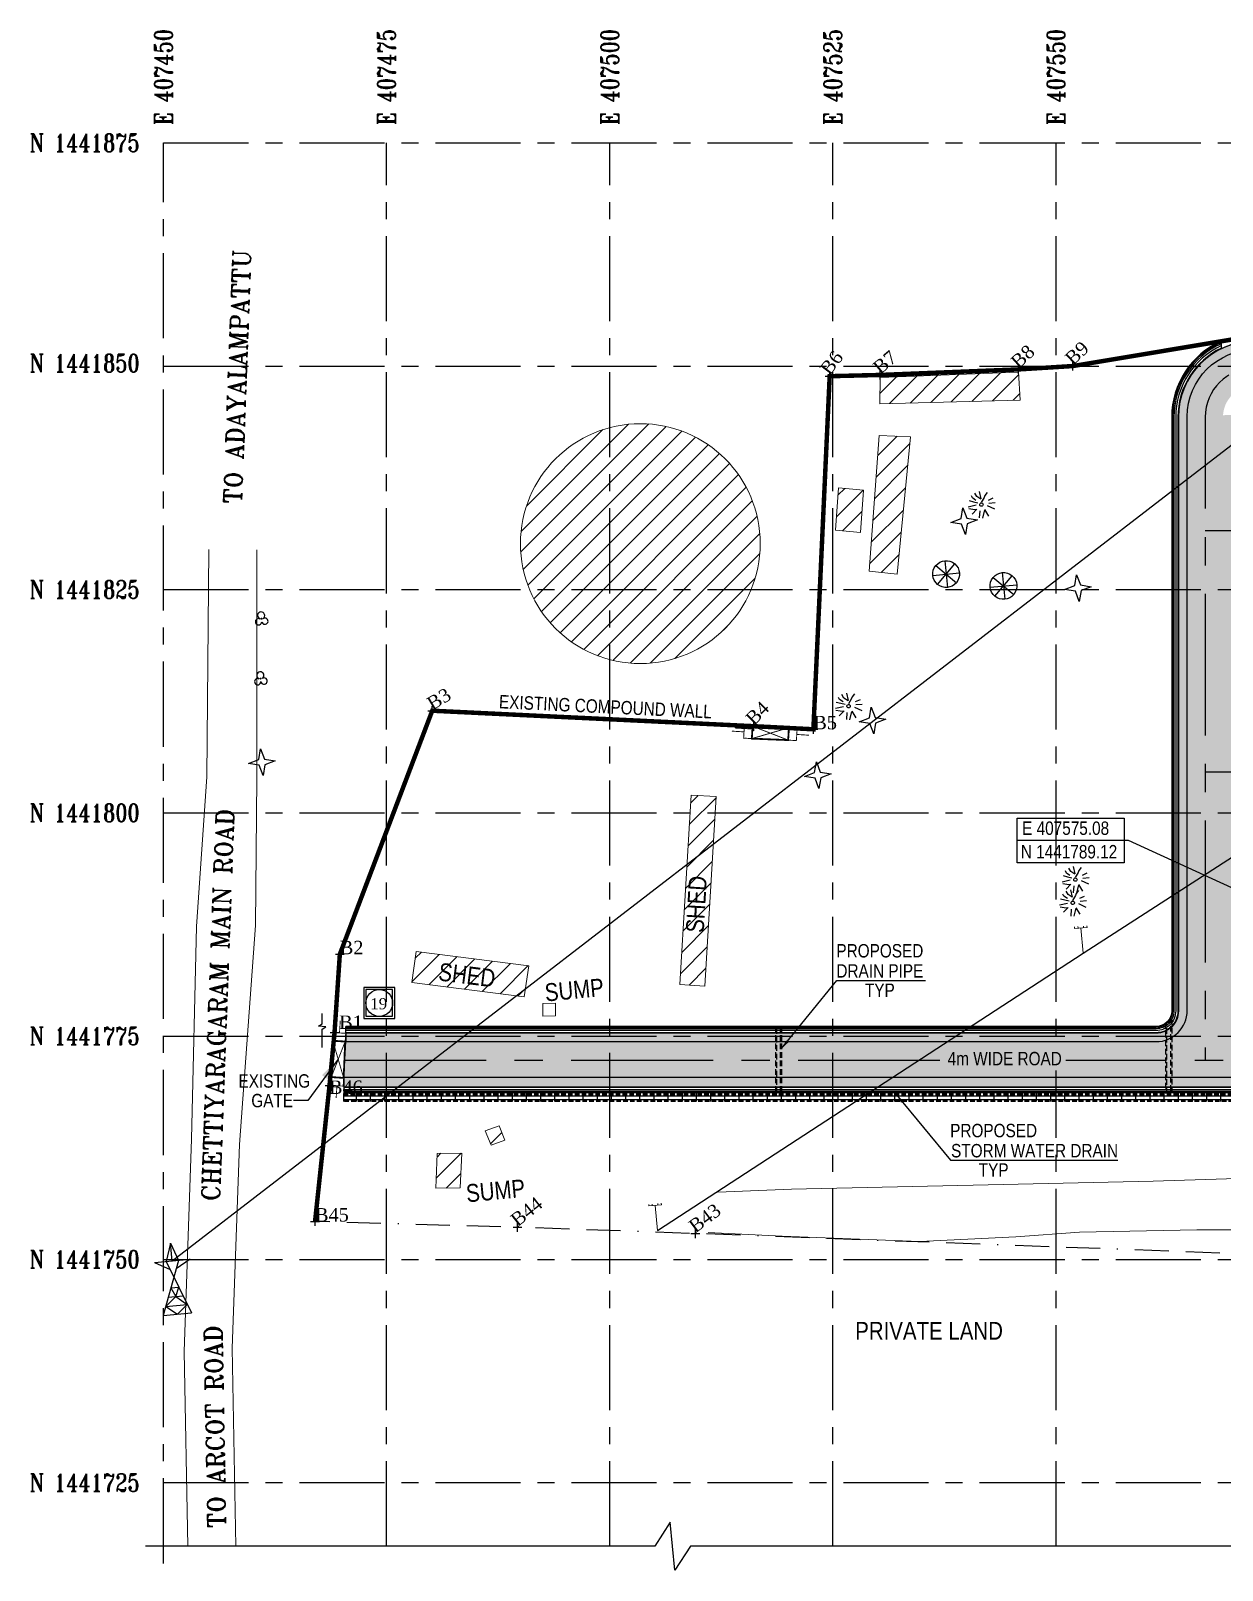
# Model space of a CAD drawing. Header units: metres. Extents: x 407434 to 407851, y 1441715 to 1442241.
# Drawn here: x 407490.6 to 407624.1, y 1441715.2 to 1441887.6 of the extents above; entities that cross this region are included whole.
import ezdxf
from ezdxf.enums import TextEntityAlignment as Align

# ---------------------------------------------------------------- set-up
doc = ezdxf.new("R2010")
doc.units = ezdxf.units.M
doc.header["$PDMODE"] = 2
doc.header["$PDSIZE"] = 0.5
for name, pattern in [('BORDER', [44.449999999999996, 12.7, -6.35, 12.7, -6.35, 0, -6.35]), ('CENTER', [50.800000000000004, 31.75, -6.35, 6.35, -6.35]), ('HIDDEN', [9.524999999999999, 6.35, -3.175])]:
    doc.linetypes.add(name, pattern=pattern)
for name, color, linetype in [('BOU', 6, 'Continuous'), ('Boundary_number', 6, 'Continuous'), ('BRICK WALL', 1, 'Continuous'), ('Cen-Line', 251, 'CENTER'), ('Compound', 5, 'Continuous'), ('DIM LAYER', 8, 'Continuous'), ('dimension', 253, 'Continuous'), ('Ele-Line', 8, 'ZIGZAG'), ('FENCE', 251, 'BORDER'), ('Gate', 31, 'Continuous'), ('grid', 8, 'CENTER'), ('HATCH', 253, 'Continuous'), ('PROPOSED_ROAD', 11, 'Continuous'), ('SUMP', 4, 'Continuous'), ('SWD', 252, 'Continuous'), ('Tree1', 104, 'Continuous'), ('Tree2', 104, 'Continuous'), ('Tree3', 104, 'Continuous'), ('TXT-2', 7, 'Continuous'), ('y_cor', 252, 'Continuous')]:
    doc.layers.add(name, color=color, linetype=linetype)
for name, color, linetype, lineweight in [('Drain_top', 5, 'Continuous', 18), ('Elec', 1, 'ELEC', 18), ('Electric-Pole', 1, 'ELEC', 18), ('ROAD', 1, 'Continuous', 13), ('Tree4', 104, 'Continuous', 25)]:
    doc.layers.add(name, color=color, linetype=linetype, lineweight=lineweight)
doc.styles.add('Bno', font='romantic.ttf', dxfattribs={"height": 2.5})
doc.styles.add('Gval', font='romant.shx', dxfattribs={"width": 0.8, "height": 2})
doc.styles.add('Notes', font='ARIALN.TTF', dxfattribs={"height": 2})
doc.styles.get("Standard").update_dxf_attribs({"font": 'simplex.shx'})
doc.styles.add('text-1', font='romant.shx', dxfattribs={"height": 2.25})
doc.linetypes.add('ELEC', pattern='A,6.349999999999998,-2.54,["E",Standard,S=3.799999999999998,R=0,X=0,Y=-1.9],-5.08,25.4', length=39.37)
doc.linetypes.add('ZIGZAG', pattern='A,0.00254,-5.08,[131,ltypeshp.shx,S=5.08,R=0,X=-5.08,Y=0],-10.16,[131,ltypeshp.shx,S=5.08,R=180,X=5.08,Y=0],-5.08', length=20.32254)
doc.dimstyles.new('DIM', dxfattribs={"dimtxt": 0.18, "dimasz": 1.3, "dimexe": 0.18, "dimexo": 0.0625, "dimgap": 0.09, "dimtad": 0, "dimzin": 0, "dimdsep": 46, "dimtxsty": 'Notes', "dimcen": 0.09, "dimse1": 1, "dimse2": 1, "dimclrt": 256, "dimaunit": 1, "dimadec": 5, "dimazin": 0, "dimtfac": 1, "dimtofl": 0, "dimtmove": 0, "dimatfit": 3, "dimfxl": 1, "dimtolj": 1, "dimtzin": 0, "dimarcsym": 0})
pattern_1 = [(45, (55.5, 0), (-1.122532015133644, 1.122532015133644), [])]
pattern_2 = [(0, (0, 0), (0.3175, 0.3175), [0.15875, -0.4762500000000001]), (90, (0.079375, -0.079375), (-0.3175, 0.3175), [0.15875, -0.4762500000000001])]

# ---------------------------------------------------------------- blocks, each defined once
blk = doc.blocks.new('PTR4')
at = {"linetype": 'Continuous'}
blk.add_lwpolyline([(-0.1857820017048652, 0, 3.392567280778558), (0, -0.3364145601162818, 3.392567280778616), (0.1857820017048652, 0, 4.093263123101047)], format="xyb", close=True, dxfattribs=at)
blk.add_circle((0, 0), 0.058958127989384, dxfattribs=at)
blk = doc.blocks.new('PTR3')
at = {"layer": 'Tree3'}
blk.add_lwpolyline([(1.499999993015079, 5.5879354e-09), (0.3181980508379638, -0.31819804944098), (-1.3969839e-09, -1.499999994412063), (-0.3181980508379638, -0.31819804944098), (-1.499999995809048, 5.5879354e-09), (-0.3181980508379638, 0.31819804944098), (-1.3969839e-09, 1.500000005587935), (0.3181980508379638, 0.31819804944098)], close=True, dxfattribs=at)
blk = doc.blocks.new('PTR2')
at = {"layer": 'Tree2', "linetype": 'Continuous'}
for p, q in [((-1.48422063142061, -0.0927637964487076), (-0.5875039994716647, 0.0309212431311607)), ((-1.329614315181969, 0.5875039771199227), (-0.8348741065710783, 0.4019764065742494)), ((-0.9276378974318504, 0.8348741009831429), (-1.020401682704686, 1.082244202494621)), ((-0.5565827339887619, 0.5256614685058594), (-0.9276378974318504, 0.8348741009831429)), ((-0.8348741065710783, 0.4019764065742494), (-0.3710551578551531, 0.2473700791597366)), ((-0.4328976832330227, 0.9585591405630112), (-0.6184252649545671, 1.360535569489002)), ((0, 0.6184252426028252), (-0.4328976832330227, 0.9585591405630112)), ((-0.0927637852728367, 1.48422060906887), (0, 0.6493465304374695)), ((0.3710551578551531, 0.7730315700173378), (0, 0.2473700791597366)), ((0.494740214198828, 0.9894804283976552), (0.3710551578551531, 0.7730315700173378)), ((0.7730315811932087, 1.298693038523196), (0.494740214198828, 0.9894804283976552)), ((0.8348741121590137, 0.4328976720571518), (1.391456846147774, 0.6184252426028252)), ((0.8348741121590137, 0.0927637740969658), (1.546063162386417, 0.0927637740969658)), ((-1.453299371525645, -0.3092126548290253), (-0.98948042280972, -0.4328976944088936)), ((-0.5565827339887619, -0.4638189598917962), (-1.14408673904836, -0.9585591629147528)), ((-0.98948042280972, -0.4328976944088936), (-0.6184252649545671, -0.4947402253746989)), ((-0.2473701070994139, -0.680267795920372), (-0.3710551578551531, -1.453299388289449)), ((0.2782913669943809, -0.6184252649545671), (-0.0309212654829025, -1.515141896903514)), ((0.3092126324772835, -0.5875039994716647), (0.6802677903324366, -1.360535591840744)), ((0.6493465304374695, -0.1546063274145126), (1.422378111630678, -0.6184252649545671))]:
    blk.add_line(p, q, dxfattribs=at)
at = {"layer": 'Tree2'}
blk.add_ellipse((0, 0), major_axis=(0.1325276335048291, 0.1325276335048291), ratio=0.999999999999934, start_param=5.497787143782105, end_param=11.78097245096169, dxfattribs=at)
blk = doc.blocks.new('PEP')
at = {"layer": 'Electric-Pole'}
for p, q in [((-0.7042795380693861, 2.817178851692004), (-0.7043480727006683, 2.998883813619613)), ((-0.3119818964623846, 2.817178850760683), (-0.3120504310936667, 2.998883812688291)), ((0.3119818971608765, 2.817178851226343), (0.3119133625295944, 2.998883814085273)), ((0.7042795385350475, 2.817178850295022), (0.7042110039037655, 2.998883812222629))]:
    blk.add_line(p, q, dxfattribs=at)
at = {"layer": 'Electric-Pole', "linetype": 'Continuous'}
for p, q in [((-0.7042795380693861, 2.817178851692004), (0.7042795385350475, 2.817178850295022)), ((0, 2.817178850993514), (0, 0))]:
    blk.add_line(p, q, dxfattribs=at)
blk = doc.blocks.new('PTR1')
at = {"layer": 'Tree1'}
for p, q in [((-1.499998664483428, 0.0020081475377083), (1.499998630955815, -0.0020081475377083)), ((-1.0620792042464, -1.059239253401756), (1.062079181894659, 1.059239231050014)), ((-1.059239247813819, 1.062079176306724), (1.059239225462079, -1.062079198658465)), ((0.0020081419497728, 1.49999865889549), (-0.0020081643015146, -1.49999865889549))]:
    blk.add_line(p, q, dxfattribs=at)
blk.add_ellipse((-1.67638063e-08, 0), major_axis=(1.061679602884857, 1.059639748851832), ratio=0.9999999998154013, start_param=5.497409968904001, end_param=11.78059527608357, dxfattribs=at)
blk = doc.blocks.new('A$C09743A0B')
at = {"layer": 'Gate', "color": 5}
for points, const_width in [([(-2.033498846343718, -0.01513725076802075), (-2.056306404818315, -1.405069006141275), (-2.979321735503618, -1.389923135749996), (-2.956514176970813, 8.619623258709908e-06)], 0.1), ([(-2.05862228263868, -1.405086245154962), (-2.035814724338707, -0.01515449001453817), (2.035814724338707, 0.01515449001453817), (2.013007165805902, -1.374777265358716)], 0.2), ([(2.035814725270029, 0.01515448978170753), (2.013007166795433, -1.374777265824378), (2.936022498121019, -1.389923135749996), (2.958830056129955, 8.619623258709908e-06)], 0.1)]:
    blk.add_lwpolyline(points, close=True, dxfattribs=dict(at, const_width=const_width))
at = {"layer": 'Gate', "color": 5, "const_width": 0.1}
for points in [[(2.035814724571537, 0.01515449001453817), (-2.05862228240585, -1.405086245154962)], [(-2.035814724338707, -0.01515449001453817), (2.015494755643886, -1.3748180847615)], [(-2.967917956237216, -0.6949572584126145), (-4.335664730460849, -0.6725137359462678)], [(2.947426277387422, -0.6949572581797838), (4.315173050912563, -0.7174007799476385)]]:
    blk.add_lwpolyline(points, dxfattribs=at)
blk = doc.blocks.new('TOWER')
at = {"layer": 'BOU'}
for p, q in [((407772.745355735, 1441739.358063301), (407772.4954251172, 1441738.329714818)), ((407772.7453557408, 1441739.358063301), (407773.1850227583, 1441738.3954321)), ((407772.8402239349, 1441738.362573459), (407772.7453557371, 1441739.358063309)), ((407771.8447340932, 1441738.267705259), (407773.8357137765, 1441738.457441659)), ((407771.8447340932, 1441738.267705259), (407772.7144345748, 1441737.886795942)), ((407773.1850227583, 1441738.3954321), (407772.3311632373, 1441735.300469212)), ((407772.4954251172, 1441738.329714818), (407773.9184938379, 1441735.451738658)), ((407773.8357137777, 1441738.457441647), (407773.0536142583, 1441737.919119089)), ((407772.7580929979, 1441736.847950656), (407773.2069594774, 1441736.890726738)), ((407772.7580929979, 1441736.847950656), (407773.0299603379, 1441736.371593777)), ((407773.0299603379, 1441736.371593777), (407773.2069594774, 1441736.890726738)), ((407772.4734731576, 1441735.81629636), (407773.0299603377, 1441736.371593777)), ((407772.6157830778, 1441736.332123508), (407773.4441375976, 1441736.411064045)), ((407773.0299603377, 1441736.371593777), (407773.6813157177, 1441735.931401351)), ((407772.3311632372, 1441735.300469212), (407773.918493838, 1441735.451738658)), ((407772.4734731576, 1441735.81629636), (407773.6813157177, 1441735.931401351)), ((407772.4734731576, 1441735.81629636), (407773.1248285376, 1441735.376103935)), ((407773.1248285376, 1441735.376103935), (407773.6813157176, 1441735.931401351))]:
    blk.add_line(p, q, dxfattribs=at)
blk = doc.blocks.new('A$C7A43648C')
at = {"color": 252}
blk.add_circle((-174.9609289055225, -39.51445181411691, 30.02983894102666), 1.50000000002164, dxfattribs=at)
at = {"layer": 'BRICK WALL', "elevation": 30.02983894102666}
for points in [[(-176.6909364691819, -41.24442731332965), (-173.2309364692192, -41.24442731332965), (-173.2309364692192, -37.7844273133669), (-176.6909364691819, -37.7844273133669)], [(-176.4609364692005, -41.01442731334828), (-173.4609364692005, -41.01442731334828), (-173.4609364692005, -38.01442731334828), (-176.4609364692005, -38.01442731334828)]]:
    blk.add_lwpolyline(points, close=True, dxfattribs=at)
at = {"layer": 'DIM LAYER', "linetype": 'HIDDEN', "ltscale": 0.1, "elevation": 30.02983894102666}
for points in [[(-86.33526700385846, -41.1132996561937), (-86.33526700385846, -49.65442731231451)], [(-86.18526700383518, -40.40442731231451), (-86.18526700383518, -49.65442731231451)], [(-130.0281579787261, -42.15442731278017), (-130.0281579787261, -49.65442731231451)], [(-129.8781579787028, -42.15442731278017), (-129.8781579787028, -49.65442731231451)]]:
    blk.add_lwpolyline(points, dxfattribs=at)
at = {"layer": 'DIM LAYER', "linetype": 'HIDDEN', "ltscale": 0.1}
for points in [[(-130.5781579787144, -42.15442731278017), (-130.5781579787144, -49.65442731231451)], [(-130.4281579786912, -49.65442731231451), (-130.4281579786912, -42.15442731278017)], [(-86.88526700384682, -41.80442731222138), (-86.88526700384682, -49.65442731231451)], [(-86.73526700382354, -49.65442731231451), (-86.73526700382354, -41.67820123257115)]]:
    blk.add_lwpolyline(points, dxfattribs=at)
at = {"layer": 'TXT-2', "style": 'Bno'}
blk.add_text('19', height=1.250000000018033, dxfattribs=at).set_placement((-175.9609289055225, -40.22377134067938, 30.02983894102666))

msp = doc.modelspace()

# ---------------------------------------------------------------- hatches: boundary and pattern name
h = msp.add_hatch()
h.set_pattern_fill('ANGLE', color=256)
h.set_pattern_definition([(0, (0, 0), (0, 6.985), [5.08, -1.905]), (90, (0, 0), (-6.985, 4.277078946022131e-16), [5.08, -1.905])])
edge = h.paths.add_edge_path()
edge.add_line((407619.0919873449, 1441774.31747117), (407525.9462647066, 1441774.317471169))
at = {"layer": 'HATCH'}
h = msp.add_hatch(color=256, dxfattribs=at)
h.dxf.hatch_style = 1
edge = h.paths.add_edge_path()
edge.add_line((407647.8744223415, 1441777.873254128), (407647.8744223415, 1441782.69970707))
edge.add_line((407647.8744223415, 1441782.69970707), (407643.8744223415, 1441782.69970707))
edge.add_line((407643.8744223415, 1441782.69970707), (407643.8744223415, 1441777.873254128))
edge.add_arc((407640.3744223415, 1441777.873254128), 3.5, -90, 0, ccw=False)
edge.add_line((407640.3744223415, 1441774.373254128), (407627.7019223421, 1441774.373254128))
edge.add_arc((407627.7019223421, 1441777.873254128), 3.5, 180, 270, ccw=False)
edge.add_line((407624.2019223421, 1441777.873254128), (407624.2019223421, 1441799.110228253))
edge.add_arc((407627.7019223421, 1441799.110228253), 3.5, 90, 180, ccw=False)
edge.add_line((407627.7019223421, 1441802.610228253), (407632.8386944356, 1441802.610228253))
edge.add_line((407632.8386944356, 1441802.610228253), (407632.8386944356, 1441806.610228253))
edge.add_line((407632.8386944356, 1441806.610228253), (407627.7019223421, 1441806.610228253))
edge.add_arc((407627.7019223421, 1441810.110228253), 3.5, 180, 270, ccw=False)
edge.add_line((407624.2019223421, 1441810.110228253), (407624.2019223421, 1441826.118380977))
edge.add_arc((407627.7019223421, 1441826.118380977), 3.5, 90, 180, ccw=False)
edge.add_line((407627.7019223421, 1441829.618380977), (407632.8386944356, 1441829.618380977))
edge.add_line((407632.8386944356, 1441829.618380977), (407632.8386944356, 1441833.618380977))
edge.add_line((407632.8386944356, 1441833.618380977), (407627.7019223421, 1441833.618380977))
edge.add_arc((407627.7019223421, 1441837.118380977), 3.5, 180, 270, ccw=False)
edge.add_line((407624.2019223421, 1441837.118380977), (407624.2019223421, 1441844.357172338))
edge.add_arc((407627.7019223421, 1441844.357172338), 3.5, 90, 180, ccw=False)
edge.add_line((407627.7019223421, 1441847.857172338), (407663.6119444354, 1441847.857172338))
edge.add_arc((407663.6119444354, 1441844.357172338), 3.5, 0, 90, ccw=False)
edge.add_line((407667.1119444354, 1441844.357172338), (407667.1119444354, 1441832.627172338))
edge.add_line((407667.1119444354, 1441832.627172338), (407671.1119444354, 1441832.627172338))
edge.add_line((407671.1119444354, 1441832.627172338), (407671.1119444354, 1441844.357172338))
edge.add_arc((407674.6119444355, 1441844.357172338), 3.500000000058208, 75.49289842886168, 180, ccw=False)
edge.add_line((407675.4886944353, 1441847.745580436), (407675.4886944353, 1441851.857172338))
edge.add_line((407675.4886944353, 1441851.857172338), (407627.7019223421, 1441851.857172338))
edge.add_arc((407627.7019223421, 1441844.357172338), 7.5, 90, 180)
edge.add_line((407620.2019223421, 1441844.357172338), (407620.2019223421, 1441777.873254129))
edge.add_arc((407616.7019223421, 1441777.873254129), 3.499999999941792, -90, 0, ccw=False)
edge.add_line((407616.7019223421, 1441774.373254129), (407525.946252877, 1441774.373254128))
edge.add_line((407525.946252877, 1441774.373254128), (407525.6918089061, 1441770.373254129))
edge.add_line((407525.6918089061, 1441770.373254129), (407720.5896168055, 1441770.373254129))
edge.add_line((407720.5896168055, 1441770.373254129), (407720.5896168055, 1441774.37361129))
edge.add_line((407720.5896168055, 1441774.37361129), (407713.4519444354, 1441774.37361129))
edge.add_arc((407713.4519444353, 1441777.873611289), 3.499999999534339, 180, 270.0000000009528, ccw=False)
edge.add_line((407709.9519444358, 1441777.873611289), (407709.9519444358, 1441778.135188756))
edge.add_line((407709.9519444358, 1441778.135188756), (407709.9519444357, 1441843.255530239))
edge.add_line((407709.9519444357, 1441843.255530239), (407705.9519444352, 1441843.255530239))
edge.add_line((407705.9519444352, 1441843.255530239), (407705.9519444353, 1441777.873254128))
edge.add_arc((407702.4519444353, 1441777.873254128), 3.5, -90, 0, ccw=False)
edge.add_line((407702.4519444353, 1441774.373254128), (407651.3744223415, 1441774.373254128))
edge.add_arc((407651.3744223415, 1441777.873254128), 3.5, 180, 270, ccw=False)
h = msp.add_hatch(color=253, dxfattribs=at)
h.dxf.hatch_style = 1
edge = h.paths.add_edge_path()
edge.add_line((407623.6619562649, 1441844.479747281), (407623.6619562649, 1441802.81747117))
edge.add_arc((407620.1619562648, 1441802.81747117), 3.500000000116415, -78.06784334806008, 0, ccw=False)
edge.add_line((407620.8855929224, 1441799.393095316), (407620.8855929224, 1441795.241847023))
edge.add_arc((407620.1619562648, 1441791.81747117), 3.49999999997615, 0, 78.06784334806008, ccw=False)
edge.add_line((407623.6619562649, 1441791.81747117), (407623.661956265, 1441777.81747117))
edge.add_arc((407620.161956265, 1441777.81747117), 3.5, 269.99999999809427, 359.99999999618854, ccw=False)
edge.add_line((407620.1619562649, 1441774.31747117), (407525.9462647066, 1441774.317471169))
edge.add_line((407525.9462647066, 1441774.317471169), (407525.6918207356, 1441770.31747117))
edge.add_line((407525.6918207356, 1441770.31747117), (407702.4519562653, 1441770.31747117))
edge.add_arc((407702.4519562653, 1441777.81747117), 7.5, 270, 360)
edge.add_line((407709.9519562653, 1441777.81747117), (407709.9519562653, 1441843.19974728))
edge.add_line((407709.9519562653, 1441843.19974728), (407705.9519562648, 1441843.19974728))
edge.add_line((407705.9519562648, 1441843.19974728), (407705.9519562648, 1441777.81747117))
edge.add_arc((407702.4519562648, 1441777.81747117), 3.5, -90, 0, ccw=False)
edge.add_line((407702.4519562648, 1441774.31747117), (407631.1619562649, 1441774.31747117))
edge.add_arc((407631.1619562649, 1441777.81747117), 3.5, 180, 270, ccw=False)
edge.add_line((407627.6619562649, 1441777.81747117), (407627.661956265, 1441844.67974728))
h = msp.add_hatch(color=256, dxfattribs=at)
h.dxf.hatch_style = 1
edge = h.paths.add_edge_path()
edge.add_line((407623.6619562649, 1441844.479747281), (407623.6619562649, 1441802.81747117))
edge.add_arc((407620.1619562648, 1441802.81747117), 3.500000000116415, -78.06784334806008, 0, ccw=False)
edge.add_line((407620.8855929224, 1441799.393095316), (407620.8855929224, 1441795.241847023))
edge.add_arc((407620.1619562648, 1441791.81747117), 3.49999999997615, 0, 78.06784334806008, ccw=False)
edge.add_line((407623.6619562649, 1441791.81747117), (407623.661956265, 1441777.81747117))
edge.add_arc((407620.161956265, 1441777.81747117), 3.5, 269.99999999809427, 359.99999999618854, ccw=False)
edge.add_line((407620.1619562649, 1441774.31747117), (407525.9462647066, 1441774.317471169))
edge.add_line((407525.9462647066, 1441774.317471169), (407525.6918207356, 1441770.31747117))
edge.add_line((407525.6918207356, 1441770.31747117), (407702.4519562653, 1441770.31747117))
edge.add_arc((407702.4519562653, 1441777.81747117), 7.5, 270, 360)
edge.add_line((407709.9519562653, 1441777.81747117), (407709.9519562653, 1441843.19974728))
edge.add_line((407709.9519562653, 1441843.19974728), (407705.9519562648, 1441843.19974728))
edge.add_line((407705.9519562648, 1441843.19974728), (407705.9519562648, 1441777.81747117))
edge.add_arc((407702.4519562648, 1441777.81747117), 3.5, -90, 0, ccw=False)
edge.add_line((407702.4519562648, 1441774.31747117), (407631.1619562649, 1441774.31747117))
edge.add_arc((407631.1619562649, 1441777.81747117), 3.5, 180, 270, ccw=False)
edge.add_line((407627.6619562649, 1441777.81747117), (407627.661956265, 1441844.67974728))
h = msp.add_hatch(color=253, dxfattribs=at)
h.dxf.hatch_style = 1
edge = h.paths.add_edge_path()
edge.add_line((407619.0919873449, 1441774.31747117), (407525.9462647066, 1441774.317471169))
edge.add_line((407525.9462647066, 1441774.317471169), (407525.6918207356, 1441770.31747117))
edge.add_line((407525.6918207356, 1441770.31747117), (407702.4519562653, 1441770.31747117))
edge.add_arc((407702.4519562653, 1441777.81747117), 7.5, 270, 360)
edge.add_line((407709.9519562653, 1441777.81747117), (407709.9519562653, 1441843.19974728))
edge.add_line((407709.9519562653, 1441843.19974728), (407705.9519562648, 1441843.19974728))
edge.add_line((407705.9519562648, 1441843.19974728), (407705.9519562648, 1441777.81747117))
edge.add_arc((407702.4519562648, 1441777.81747117), 3.5, -90, 0, ccw=False)
edge.add_line((407702.4519562648, 1441774.31747117), (407653.2644562648, 1441774.31747117))
edge.add_arc((407653.2644562648, 1441777.31747117), 3, 180, 270, ccw=False)
edge.add_line((407650.2644562648, 1441777.31747117), (407650.2644562648, 1441777.815005901))
edge.add_line((407650.2644562648, 1441777.815005901), (407646.2644562648, 1441777.815005901))
edge.add_line((407646.2644562648, 1441777.815005901), (407646.2644562648, 1441777.31747117))
edge.add_arc((407643.2644562648, 1441777.31747117), 3, -90, 0, ccw=False)
edge.add_line((407643.2644562648, 1441774.31747117), (407630.0919562651, 1441774.31747117))
edge.add_arc((407630.0919562651, 1441777.81747117), 3.5, 180, 270, ccw=False)
h = msp.add_hatch(dxfattribs=at)
h.set_pattern_fill('GRATE', color=256, scale=0.5)
h.set_pattern_definition([(0, (0, 0), (0, 0.396875), []), (90, (0, 0), (-1.5875, 9.720633968232115e-17), [])])
h.paths.add_polyline_path([(407720.5896286353, 1441767.65747117), (407720.5896286354, 1441768.56747117), (407525.6918207359, 1441768.56747117), (407525.6918207359, 1441767.65747117)])
at = {"layer": 'y_cor'}
h = msp.add_hatch(dxfattribs=at)
h.set_pattern_fill('ANSI31', color=256, scale=0.5)
h.set_pattern_definition(pattern_1)
h.paths.add_polyline_path([(407585.6946680826, 1441842.256002249), (407589.1889611027, 1441842.102808614), (407587.6997120099, 1441826.729188769), (407584.5454427197, 1441827.03532966)])
h.paths.add_polyline_path([(407583.9183097279, 1441836.124829768), (407581.1234640883, 1441836.390887754), (407580.7823865093, 1441831.632067303), (407583.577918162, 1441831.365944159)])
h.paths.add_polyline_path([(407601.3051335131, 1441849.338883939), (407601.4685804753, 1441846.211283886), (407585.7565587519, 1441845.780770971), (407585.8131275703, 1441848.718386666)])
h = msp.add_hatch(dxfattribs=at)
h.set_pattern_fill('ANSI31', color=256, scale=0.5)
h.set_pattern_definition(pattern_1)
edge = h.paths.add_edge_path()
edge.add_arc((407558.9282921439, 1441830.132117293), 13.42830313426749, 0, 360)
h = msp.add_hatch(dxfattribs=at)
h.set_pattern_fill('ANSI31', color=256, scale=0.5)
h.set_pattern_definition(pattern_1)
h.paths.add_polyline_path([(407564.6029367248, 1441801.985441025), (407567.4220953908, 1441801.812107775), (407566.1601193793, 1441780.585651699), (407563.3536174766, 1441780.763204705)])
h = msp.add_hatch(dxfattribs=at)
h.set_pattern_fill('ANSI31', color=256, scale=0.5)
h.set_pattern_definition(pattern_1)
h.paths.add_polyline_path([(407546.4402611679, 1441782.872176818), (407545.9272188539, 1441779.390803873), (407533.3147651843, 1441780.988488897), (407533.8278975731, 1441784.470472372)])
h = msp.add_hatch(dxfattribs=at)
h.set_pattern_fill('ANSI31', color=256, scale=0.5)
h.set_pattern_definition(pattern_1)
h.paths.add_polyline_path([(407543.7539628876, 1441763.331199628), (407543.1148543271, 1441764.935805576), (407541.5601607897, 1441764.373779772), (407542.2006605244, 1441762.765680704)])
h = msp.add_hatch(dxfattribs=at)
h.set_pattern_fill('ANSI31', color=256, scale=0.5)
h.set_pattern_definition(pattern_1)
h.paths.add_polyline_path([(407538.9127636687, 1441761.901475485), (407538.733236755, 1441758.008887902), (407536.0000354056, 1441757.965397861), (407536.1799866932, 1441761.867180364)])

# ---------------------------------------------------------------- linework, layer by layer
msp.add_lwpolyline([(407601.1313890244, 1441799.399168507), (407613.1313890244, 1441799.399168507), (407613.1313890244, 1441794.399168507), (407601.1313890244, 1441794.399168507)], close=True)
at = {"layer": 'Boundary_number'}
for p in [(407580.1375399758, 1441848.879640838), (407585.8034557006, 1441849.018239818), (407601.2898581396, 1441849.638512656), (407607.3807742583, 1441850.015670908), (407535.6158374036, 1441811.424930854), (407571.6379693525, 1441809.691447426), (407578.3124009906, 1441809.347378102), (407525.2625179029, 1441784.162509895), (407524.669880818, 1441775.410780489), (407524.1061303277, 1441769.466994218, 16.07199999999999), (407522.4850833241, 1441754.233970338), (407545.166628011, 1441753.58827449), (407565.0889042532, 1441752.88810713)]:
    msp.add_point(p, dxfattribs=at)
at = {"layer": 'Cen-Line', "color": 252, "ltscale": 0.5}
msp.add_line((407525.796293762, 1441772.317471169), (407720.5924435675, 1441772.317471169), dxfattribs=at)
at = {"layer": 'Cen-Line', "color": 252, "ltscale": 0.5, "flags": 128}
msp.add_lwpolyline([(407675.4887062652, 1441849.801389379), (407627.7019341715, 1441849.801389379, 0.4142135623730951), (407622.2019341715, 1441844.301389379), (407622.2019341715, 1441772.317471169)], format="xyb", dxfattribs=at)
at = {"layer": 'Cen-Line', "color": 252, "ltscale": 0.5, "elevation": 1.477680200423492e-10, "flags": 128}
msp.add_lwpolyline([(407632.8387062651, 1441831.562598018), (407622.2019341715, 1441831.562598018)], dxfattribs=at)
at = {"layer": 'Cen-Line', "color": 252, "ltscale": 0.5, "flags": 128}
msp.add_lwpolyline([(407632.8387062651, 1441804.554445294), (407622.2019341715, 1441804.554445294)], dxfattribs=at)
at = {"layer": 'Compound', "ltscale": 5, "const_width": 0.5, "elevation": 16.214, "flags": 128}
msp.add_lwpolyline([(407522.4850833241, 1441754.233970338), (407524.1061303277, 1441769.466994218), (407524.669880818, 1441775.410780489), (407525.2625179029, 1441784.162509895), (407535.6158374036, 1441811.424930854), (407571.6379693525, 1441809.691447426), (407578.3124009906, 1441809.347378102), (407580.1375399758, 1441848.879640838), (407585.8034557006, 1441849.018239818), (407601.2898581396, 1441849.638512656), (407607.3807742583, 1441850.015670908), (407684.1501133306, 1441862.812323449), (407685.6007426893, 1441863.190282511), (407710.0604349882, 1441866.602650051), (407713.1130055458, 1441847.976473665), (407715.9519562653, 1441830.290237636)], dxfattribs=at)
at = {"layer": 'Compound'}
msp.add_polyline3d([(407569.6132203477, 1441809.792820338, 15.68799999999999), (407569.5982190668, 1441809.493195637, 15.68799999999999), (407571.6229680715, 1441809.391822724, 14.84500000000001), (407571.6379693525, 1441809.691447426, 14.84500000000001), (407569.6132203477, 1441809.792820338, 15.68799999999999)], dxfattribs=at)
at = {"layer": 'Drain_top', "color": 217, "lineweight": 0, "true_color": 0x93278f}
for points in [[(407737.3551020905, 1441764.949984166, 15.47175036761141), (407732.7168030368, 1441765.348864306, 15.42099999999998), (407724.9529419037, 1441766.011308496, 15.13), (407667.9196367532, 1441761.131653425, 14.978), (407650.804430695, 1441760.067163599, 15.02099999999999), (407638.6934116465, 1441759.44942692, 14.94900000000001), (407616.3954456359, 1441758.736845143, 15.236), (407597.8957982767, 1441758.327972801, 15.19299999999999), (407575.848919725, 1441757.858306829, 15.139), (407567.5902148289, 1441757.515271208, 15.12699999999999)], [(407566.5168174112, 1441752.999071147, 15.004), (407574.8266334975, 1441752.612489931, 15.07500000000001), (407590.2392979321, 1441751.981993013, 15.12500000000001), (407600.9794288432, 1441752.533376738, 15.16699999999999), (407608.1405665023, 1441753.041030584, 15.486), (407621.2724164749, 1441753.297984469, 15.48199999999999), (407630.6725001814, 1441753.311815881, 15.32599999999999), (407640.2897828948, 1441753.47090772, 15.394), (407734.313174285, 1441759.370345106, 15.86599999999998), (407737.3551020905, 1441759.307097154, 15.84479134428479)]]:
    msp.add_polyline3d(points, dxfattribs=at)
at = {"layer": 'Ele-Line', "color": 251, "linetype": 'ZIGZAG', "ltscale": 0.2, "elevation": -0.349000000000002, "flags": 128}
msp.add_lwpolyline([(407506.495497663, 1441749.820679702), (407669.1141192694, 1441875)], dxfattribs=at)
at = {"layer": 'Ele-Line', "color": 34, "linetype": 'ZIGZAG', "ltscale": 0.2, "flags": 128}
msp.add_lwpolyline([(407560.8456506667, 1441753.237226749), (407608.5472385454, 1441784.296673603), (407649.1551214528, 1441810.462080532), (407693.712011383, 1441821.941888272), (407731.0799290918, 1441830.655213879), (407769.6233894817, 1441832.103293693)], dxfattribs=at)
at = {"layer": 'FENCE', "ltscale": 0.3, "elevation": 16.214, "flags": 128}
msp.add_lwpolyline([(407650.3462928968, 1441749.330826539), (407650.3242215923, 1441749.705875976), (407565.0889042532, 1441752.88810713), (407545.166628011, 1441753.58827449), (407522.4850833241, 1441754.233970338)], dxfattribs=at)
at = {"layer": 'grid', "ltscale": 0.3, "flags": 128}
for points, elevation in [([(407505.5, 1441875), (407805.5, 1441875)], 14.765), ([(407505.5, 1441715.95977852), (407505.5, 1441875)], 14.86), ([(407530.5, 1441717.880084469), (407530.5, 1441875)], 14.86), ([(407555.5, 1441717.880084469), (407555.5, 1441875)], 14.86), ([(407580.5, 1441717.880084469), (407580.5, 1441875)], 14.86), ([(407605.5, 1441717.880084469), (407605.5, 1441875)], 14.86), ([(407505.5, 1441850), (407805.5, 1441850)], 14.765), ([(407505.5, 1441825), (407805.5, 1441825)], 14.765), ([(407505.5, 1441800), (407805.5, 1441800)], 14.765), ([(407505.5, 1441775), (407805.5, 1441775)], 14.765), ([(407505.5, 1441750), (407805.5, 1441750)], 14.765), ([(407505.5, 1441725), (407808, 1441725)], 14.765)]:
    msp.add_lwpolyline(points, dxfattribs=dict(at, elevation=elevation))
at = {"layer": 'PROPOSED_ROAD', "color": 252}
for points in [[(407675.4887062651, 1441852.801040805), (407627.624955989, 1441852.801040805, 0.4115634906653768), (407619.2019341719, 1441844.301389379), (407619.2019341718, 1441777.81747117, -0.4142135623867333), (407616.701934172, 1441775.31747117), (407525.9462647068, 1441775.317471169)], [(407624.0284056627, 1441852.790658387, 0.2990662853258866), (407618.4519341719, 1441844.301389379), (407618.4519341719, 1441777.81747117, -0.4142135623828371), (407616.701934172, 1441776.06747117), (407525.9462647068, 1441776.067471169)], [(407624.0284056627, 1441852.681585576, 0.2977773568773618), (407618.5519341719, 1441844.301389379), (407618.5519341719, 1441777.81747117, -0.414213562356507), (407616.701934172, 1441775.96747117), (407525.9462647068, 1441775.967471169)], [(407624.0284056627, 1441852.517543485, 0.2957867763726195), (407618.7019341719, 1441844.301389379), (407618.7019341718, 1441777.81747117, -0.4142135623901428), (407616.701934172, 1441775.81747117), (407525.9462647068, 1441775.817471169)], [(407624.0284056627, 1441852.297962914, 0.293019842151085), (407618.9019341719, 1441844.301389379), (407618.9019341719, 1441777.81747117, -0.414213562376194), (407616.701934172, 1441775.61747117), (407525.9462647068, 1441775.617471169)], [(407624.0284056626, 1441852.021990929, 0.289365577188561), (407619.1519341719, 1441844.301389379), (407619.1519341719, 1441777.81747117, -0.4142135623758778), (407616.701934172, 1441775.36747117), (407525.9462647068, 1441775.367471169)]]:
    msp.add_lwpolyline(points, format="xyb", dxfattribs=at)
for points in [[(407624.0284056626, 1441851.966582677), (407624.0284056627, 1441852.790658387)], [(407525.9462647068, 1441775.317471169), (407525.9462647068, 1441776.067471169)], [(407525.6918207359, 1441769.31747117), (407525.6918207359, 1441768.56747117)], [(407525.6918207359, 1441769.26747117), (407720.5896286353, 1441769.26747117)], [(407525.6918207359, 1441769.01747117), (407720.5896286353, 1441769.01747117)], [(407525.6918207359, 1441768.81747117), (407720.5896286353, 1441768.81747117)], [(407525.6918207359, 1441768.66747117), (407720.5896286353, 1441768.66747117)]]:
    msp.add_lwpolyline(points, dxfattribs=at)
at = {"layer": 'ROAD', "color": 252, "lineweight": 0}
for points in [[(407601.3051335131, 1441849.338883939, 15.32400000000001), (407601.4685804753, 1441846.211283886, 15.034), (407585.7565587519, 1441845.780770971, 15.287), (407585.8131275703, 1441848.718386666, 15.43099999999999), (407601.3051335131, 1441849.338883939, 15.32400000000001)], [(407585.6946680826, 1441842.256002249, 15.21099999999999), (407589.1889611027, 1441842.102808614, 15.129), (407587.6997120099, 1441826.729188769, 15.23500000000001), (407584.5454427197, 1441827.03532966, 15.44599999999999), (407585.6946680826, 1441842.256002249, 15.21099999999999)], [(407508.2318445647, 1441717.880084469, 16.52551383279129), (407507.8310157775, 1441739.697663267, 16.44099999999999), (407508.6586637325, 1441763.447295346, 16.489), (407509.1951493027, 1441787.258583451, 16.294), (407510.372631287, 1441804.016871585, 16.38099999999999), (407510.6011256886, 1441829.489433731, 16.43500000000001)], [(407515.947509165, 1441829.423337409, 16.42199999999999), (407515.9734401447, 1441803.863518599, 16.314), (407515.8265634781, 1441787.390287791, 16.31599999999999), (407514.0285427453, 1441762.871127498, 16.397), (407513.1915488576, 1441740.041759324, 16.37199999999999), (407513.5986993182, 1441717.880084469, 16.45784674314246)]]:
    msp.add_polyline3d(points, dxfattribs=at)
for points in [[(407583.9183097279, 1441836.124829768, 15.26), (407581.1234640883, 1441836.390887754, 15.322), (407580.7823865093, 1441831.632067303, 15.229), (407583.577918162, 1441831.365944159, 15.229)], [(407564.6029367248, 1441801.985441025, 14.992), (407567.4220953908, 1441801.812107775, 15.48500000000001), (407566.1601193793, 1441780.585651699, 15.486), (407563.3536174766, 1441780.763204705, 15.455)], [(407546.4402611679, 1441782.872176818, 15.55), (407545.9272188539, 1441779.390803873, 15.61599999999999), (407533.3147651843, 1441780.988488897, 15.45099999999998), (407533.8278975731, 1441784.470472372, 15.45099999999998)]]:
    msp.add_polyline3d(points, close=True, dxfattribs=at)
msp.add_circle((407558.9282921439, 1441830.132117293, 15.86499999999999), 13.42830313426749, dxfattribs=at)
at = {"layer": 'SUMP', "lineweight": 0}
for points in [[(407547.997324879, 1441778.644826632, 15.474), (407549.4147189397, 1441778.676434814, 15.483), (407549.4336235508, 1441777.244771231, 15.44900000000001), (407548.0161959486, 1441777.213162351, 15.44900000000001)], [(407543.7539628876, 1441763.331199628, 15.06199999999999), (407543.1148543271, 1441764.935805576, 14.948), (407541.5601607897, 1441764.373779772, 14.88400000000001), (407542.2006605244, 1441762.765680704, 14.88400000000001)], [(407538.9127636687, 1441761.901475485, 15.04799999999999), (407538.733236755, 1441758.008887902, 14.78000000000001), (407536.0000354056, 1441757.965397861, 14.924), (407536.1799866932, 1441761.867180364, 14.924)]]:
    msp.add_polyline3d(points, close=True, dxfattribs=at)
at = {"layer": 'SWD', "color": 252}
msp.add_line((407525.6918207359, 1441767.65747117), (407525.6918207359, 1441768.56747117), dxfattribs=at)
at = {"layer": 'SWD', "linetype": 'HIDDEN', "ltscale": 0.08}
for p, q in [((407525.6918207359, 1441768.56747117), (407655.1019562649, 1441768.56747117)), ((407525.6918207359, 1441768.41747117), (407655.2519562649, 1441768.41747117)), ((407720.5896286353, 1441767.80747117), (407525.6918207359, 1441767.80747117)), ((407720.5896286353, 1441767.65747117), (407525.6918207359, 1441767.65747117))]:
    msp.add_line(p, q, dxfattribs=at)
at = {"layer": 'y_cor', "linetype": 'Continuous', "flags": 128}
for points in [[(407523.2932809348, 1441773.717757478), (407523.2932809348, 1441775.763614623), (407523.696311338, 1441776.026114623), (407522.8902505316, 1441776.101114623), (407523.2932809348, 1441776.363614623), (407523.2932809348, 1441777.535261563)], [(407648.5, 1441717.880084469), (407564.5370460247, 1441717.880084469), (407562.7870460247, 1441715.193215114), (407562.2870460247, 1441720.566953824), (407560.5370460247, 1441717.880084469), (407503.5, 1441717.880084469)]]:
    msp.add_lwpolyline(points, dxfattribs=at)

# ---------------------------------------------------------------- block references
at = {"ltscale": 0.5}
msp.add_blockref('A$C7A43648C', (407704.6372011757, 1441818.221898482, -30.02983894102666), dxfattribs=at)
for p, rotation in [((407573.541104014, 1441809.605343595, 16.214), 357.2448959584312), ((407524.3880055728, 1441772.438887354, 16.214), 87.2448959584312)]:
    msp.add_blockref('A$C09743A0B', p, dxfattribs=dict(rotation=rotation))
at = {"layer": 'BOU', "xscale": 2, "yscale": 2, "zscale": 2}
msp.add_blockref('TOWER', (-408039.1849502118, -1441726.904467221, -0.3489999999987783), dxfattribs=at)
at = {"layer": 'Elec', "lineweight": 0, "rotation": 5.443734022145962}
for p in [(407608.5482385454, 1441784.296673603, 15.17099999999999), (407560.8466506667, 1441753.237226749, 15.304)]:
    msp.add_blockref('PEP', p, dxfattribs=at)
at = {"layer": 'Tree1', "lineweight": 0, "rotation": 5.443734022145962}
for p in [(407593.1844660692, 1441826.718469171, 15.073), (407599.6104682292, 1441825.390101286, 14.92599999999999)]:
    msp.add_blockref('PTR1', p, dxfattribs=at)
at = {"layer": 'Tree2', "lineweight": 0}
for p, rotation in [((407597.1308590455, 1441834.501961157, 14.97599999999999), 5.443734022145962), ((407582.258318542, 1441811.931890893, 15.34000000000001), 5.443734022145961)]:
    msp.add_blockref('PTR2', p, dxfattribs=dict(at, rotation=rotation))
at = {"layer": 'Tree2', "color": 251, "lineweight": 0, "rotation": 5.443734022145962}
for p in [(407607.6628975052, 1441792.511734116, 15.06199999999999), (407607.3685269978, 1441789.919114591, 15.309)]:
    msp.add_blockref('PTR2', p, dxfattribs=at)
at = {"layer": 'Tree3', "lineweight": 0, "rotation": 5.443734022145962}
for p in [(407595.2049697572, 1441832.648897896, 15.004), (407607.9491787961, 1441825.157129014, 14.977), (407584.9311225936, 1441810.328568273, 15.01500000000001), (407516.5179639956, 1441805.66530293, 16.37299999999999), (407578.7958205845, 1441804.210931698, 15.035)]:
    msp.add_blockref('PTR3', p, dxfattribs=at)
at = {"layer": 'Tree4', "lineweight": 0, "rotation": 5.443734022145962}
for p in [(407516.4839218535, 1441821.728521074, 16.39000000000001), (407516.3887999433, 1441815.021246156, 16.36599999999999)]:
    msp.add_blockref('PTR4', p, dxfattribs=at)

# ---------------------------------------------------------------- texts
at = {"layer": 'Boundary_number', "style": 'Bno'}
for s, height, rotation, p in [('B8', 1.5, 42.4624634367965, (407601.2898581396, 1441849.638512656)), ('B9', 1.5, 43.0169898444565, (407607.3807742582, 1441850.015670908)), ('B6', 1.5, 52.49448390813171, (407580.137539976, 1441848.879640838)), ('B7', 1.499999999999999, 40.31988333878465, (407585.8034557006, 1441849.018239818)), ('B3', 1.5, 30.95454908839883, (407535.6158374036, 1441811.424930854)), ('B4', 1.5, 44.99704651931208, (407571.6379693525, 1441809.691447426)), ('B44', 1.5, 38.61601677719824, (407545.166628011, 1441753.58827449)), ('B43', 1.5, 36.97605924781634, (407565.0889042532, 1441752.88810713))]:
    msp.add_text(s, height=height, rotation=rotation, dxfattribs=at).set_placement(p)
for s, p in [('B5', (407578.3124009906, 1441809.347378102)), ('B2', (407525.2625179029, 1441784.162509895)), ('B1', (407525.1886735341, 1441775.799602451)), ('B46', (407524.0505459226, 1441768.52271166, 16.07199999999999)), ('B45', (407522.4850833241, 1441754.233970338))]:
    msp.add_text(s, height=1.5, dxfattribs=at).set_placement(p)
at = {"layer": 'DIM LAYER', "style": 'Notes'}
msp.add_text('PRIVATE LAND', height=2, dxfattribs=at).set_placement((407583, 1441741))
at = {"layer": 'TXT-2', "style": 'Notes'}
for s, p in [('E 407575.08', (407606.5722800958, 1441798.272553785)), ('N 1441789.12', (407606.9541376305, 1441795.638868036)), ('PROPOSED', (407585.7593458194, 1441784.549083483)), ('DRAIN PIPE', (407585.7593458194, 1441782.295241982)), ('TYP', (407585.7593458194, 1441780.131966754)), ('PROPOSED', (407598.504464136, 1441764.419112999)), ('STORM WATER DRAIN', (407603.0903805337, 1441762.165271498)), ('TYP', (407598.504464136, 1441760.00199627))]:
    msp.add_text(s, height=1.5, dxfattribs=at).set_placement(p, align=Align.MIDDLE_CENTER)
at = {"layer": 'y_cor', "style": 'Gval', "width": 0.8}
for s, p in [('E 407450', (407505.5, 1441882.375523476)), ('E 407475', (407530.5, 1441882.375523476)), ('E 407500', (407555.5, 1441882.375523476)), ('E 407525', (407580.5, 1441882.375523476)), ('E 407550', (407605.5, 1441882.375523476))]:
    msp.add_text(s, height=2, rotation=90, dxfattribs=at).set_placement(p, align=Align.MIDDLE_CENTER)
for s, p in [('N 1441875', (407496.6727419749, 1441875)), ('N 1441850', (407496.6727419749, 1441850.332470459)), ('N 1441825', (407496.6727419749, 1441825)), ('N 1441800', (407496.6727419749, 1441800)), ('N 1441775', (407496.6727419749, 1441775)), ('N 1441750', (407496.6727419749, 1441750)), ('N 1441725', (407496.6727419749, 1441725))]:
    msp.add_text(s, height=2, dxfattribs=at).set_placement(p, align=Align.MIDDLE_CENTER)
at = {"layer": 'y_cor'}
for s, rotation, style, p in [('TO ADAYALAMPATTU', 87.84580007232418, 'text-1', (407514.2397699857, 1441834.577901933, -83.50199999999998)), ('CHETTIYARAGARAM MAIN ROAD', 87.84580007232418, 'text-1', (407511.7687996643, 1441756.478824478, -83.50199999999998)), ('SHED', 86.59762291097105, 'Notes', (407566.0153998601, 1441786.525379193, -83.50199999999998)), ('SHED', 352.777622910971, 'Notes', (407536.2255990187, 1441781.236935771, -83.50199999999998)), ('SUMP', 5.443734022082157, 'Notes', (407548.3285727425, 1441778.861971392, -68.64199999999998)), ('SUMP', 5.443734022082157, 'Notes', (407539.5095340241, 1441756.374270113, -83.50199999999998)), ('TO ARCOT ROAD', 91.05246673823244, 'text-1', (407512.4756154043, 1441719.929155398, -83.50199999999998))]:
    msp.add_text(s, height=2, rotation=rotation, dxfattribs=dict(at, style=style)).set_placement(p)
at = {"layer": 'y_cor', "style": 'Notes'}
msp.add_text('EXISTING COMPOUND WALL ', height=1.5, rotation=357.2448959609911, dxfattribs=at).set_placement((407555.2528377197, 1441811.868186028, 16.214), align=Align.MIDDLE_CENTER)
for s, p in [('EXISTING', (407517.9196567801, 1441769.971432181)), ('GATE', (407517.684015335, 1441767.772655999))]:
    msp.add_text(s, height=1.5, dxfattribs=at).set_placement(p, align=Align.MIDDLE_CENTER)

# ---------------------------------------------------------------- leaders
at = {"layer": 'dimension'}
for points, override in [([(407630.5819341715, 1441789.123924111), (407613.6313890244, 1441796.899168507), (407601.1313890244, 1441796.899168507)], {"dimasz": 0.5, "dimldrblk": 'Dot'}), ([(407574.759043197, 1441773.621467409), (407580.9474098228, 1441781.221758697), (407590.8897133135, 1441781.221758697)], {"dimasz": 1}), ([(407525.0817001704, 1441772.395333132, 16.214), (407521.6871306375, 1441767.789840626, 16.214), (407520.0743281916, 1441767.789840626, 16.214)], {"dimasz": 2.5}), ([(407587.6193821675, 1441768.41747117), (407593.6925281394, 1441761.091788213), (407612.4145239947, 1441761.091788213)], {"dimasz": 1})]:
    msp.add_leader(points, dimstyle='DIM', override=override, dxfattribs=at)

# ---------------------------------------------------------------- next in the draw order: wipeouts: each hides what was drawn before it
msp.add_wipeout([(407592.8484338872, 1441771.174396545), (407606.57681042206, 1441771.174396545), (407606.57681042206, 1441773.7765793554), (407592.8484338872, 1441773.7765793554)]).dxf.layer = 'TXT-2'

# ---------------------------------------------------------------- next in the draw order: hatches: boundary and pattern name
at = {"layer": 'HATCH'}
h = msp.add_hatch(dxfattribs=at)
h.set_pattern_fill('CROSS', color=256, scale=0.05)
h.set_pattern_definition(pattern_2)
h.paths.add_polyline_path([(407620.2019341719, 1441777.81747117), (407620.2019341719, 1441844.301389379, -0.4142135623730951), (407627.7019341719, 1441851.801389379), (407675.4887062652, 1441851.801389379), (407675.4887062652, 1441852.801389379), (407627.7019341719, 1441852.801389379, 0.4142135623730951), (407619.2019341719, 1441844.301389379), (407619.2019341719, 1441777.81747117, -0.4142135623700899), (407616.701934172, 1441775.31747117), (407525.9462647068, 1441775.317471169), (407525.9462647068, 1441774.317471169), (407616.701934172, 1441774.31747117, 0.4142135623700902)])
h = msp.add_hatch(color=253, dxfattribs=at)
h.dxf.hatch_style = 1
edge = h.paths.add_edge_path()
edge.add_arc((407627.7019341716, 1441844.301389379), 7.5, 90, 180)
edge.add_line((407620.2019341716, 1441844.301389379), (407620.2019341716, 1441777.81747117))
edge.add_arc((407616.7019341717, 1441777.81747117), 3.499999999941792, -89.99999999904719, 0, ccw=False)
edge.add_line((407616.7019341717, 1441774.31747117), (407525.9462647066, 1441774.317471169))
edge.add_line((407525.9462647066, 1441774.317471169), (407525.6918207356, 1441770.31747117))
edge.add_line((407525.6918207356, 1441770.31747117), (407702.4519562653, 1441770.31747117))
edge.add_arc((407702.4519562653, 1441777.81747117), 7.5, 270, 360)
edge.add_line((407709.9519562653, 1441777.81747117), (407709.9519562653, 1441843.19974728))
edge.add_line((407709.9519562653, 1441843.19974728), (407705.9519562648, 1441843.19974728))
edge.add_line((407705.9519562648, 1441843.19974728), (407705.9519562648, 1441777.81747117))
edge.add_arc((407702.4519562648, 1441777.81747117), 3.5, -90, 0, ccw=False)
edge.add_line((407702.4519562648, 1441774.31747117), (407653.2644562648, 1441774.31747117))
edge.add_arc((407653.2644562648, 1441777.31747117), 3, 180, 270, ccw=False)
edge.add_line((407650.2644562648, 1441777.31747117), (407650.2644562648, 1441782.643924111))
edge.add_line((407650.2644562648, 1441782.643924111), (407646.2644562648, 1441782.643924111))
edge.add_line((407646.2644562648, 1441782.643924111), (407646.2644562648, 1441777.31747117))
edge.add_arc((407643.2644562648, 1441777.31747117), 3, -90, 0, ccw=False)
edge.add_line((407643.2644562648, 1441774.31747117), (407627.7019341715, 1441774.31747117))
edge.add_arc((407627.7019341713, 1441777.81747117), 3.5, 259.98556258642793, 270.00000000381146, ccw=False)
edge.add_arc((407627.7019341715, 1441777.817471169), 3.499999999806474, 179.9999999961885, 259.9855625820117, ccw=False)
edge.add_line((407624.2019341716, 1441777.81747117), (407624.2019341716, 1441799.054445294))
edge.add_arc((407627.7019341716, 1441799.054445294), 3.5, 90, 180, ccw=False)
edge.add_line((407627.7019341716, 1441802.554445294), (407632.8387062651, 1441802.554445294))
edge.add_line((407632.8387062651, 1441802.554445294), (407632.8387062651, 1441806.554445294))
edge.add_line((407632.8387062651, 1441806.554445294), (407627.7019341716, 1441806.554445294))
edge.add_arc((407627.7019341716, 1441810.054445294), 3.5, 180, 270, ccw=False)
edge.add_line((407624.2019341716, 1441810.054445294), (407624.2019341716, 1441826.062598018))
edge.add_arc((407627.7019341715, 1441826.062598018), 3.499999999941792, 115.27897233343529, 180, ccw=False)
edge.add_arc((407627.7019341715, 1441826.062598018), 3.499999999999395, 89.99999999714129, 115.27897233257369, ccw=False)
edge.add_line((407627.7019341717, 1441829.562598018), (407632.8387062651, 1441829.562598018))
edge.add_line((407632.8387062651, 1441829.562598018), (407632.8387062651, 1441833.562598018))
edge.add_line((407632.8387062651, 1441833.562598018), (407627.7019341715, 1441833.562598018))
edge.add_arc((407627.7019341715, 1441837.062598018), 3.5, 241.8181722682478, 270, ccw=False)
edge.add_arc((407627.7019341716, 1441837.062598018), 3.500000000016395, 180, 241.81817226740782, ccw=False)
edge.add_line((407624.2019341716, 1441837.062598018), (407624.2019341716, 1441844.301389379))
edge.add_arc((407627.7019341716, 1441844.301389379), 3.5, 90, 180, ccw=False)
edge.add_line((407627.7019341716, 1441847.801389379), (407663.6119562649, 1441847.801389379))
edge.add_arc((407663.6119562649, 1441844.301389379), 3.5, 0, 90, ccw=False)
edge.add_line((407667.1119562649, 1441844.301389379), (407667.1119562649, 1441832.571389379))
edge.add_line((407667.1119562649, 1441832.571389379), (407671.1119562649, 1441832.571389379))
edge.add_line((407671.1119562649, 1441832.571389379), (407671.1119562649, 1441844.301389379))
edge.add_arc((407674.6119562649, 1441844.301389379), 3.5, 90, 180, ccw=False)
edge.add_line((407674.6119562649, 1441847.801389379), (407675.4887062649, 1441847.801389379))
edge.add_line((407675.4887062649, 1441847.801389379), (407675.4887062649, 1441851.801389379))
edge.add_line((407675.4887062649, 1441851.801389379), (407627.6216316062, 1441851.801389379))
h = msp.add_hatch(dxfattribs=at)
h.set_pattern_fill('CROSS', color=256, scale=0.05)
h.set_pattern_definition(pattern_2)
h.paths.add_polyline_path([(407720.5896286353, 1441769.31747117), (407720.5896286353, 1441770.31747117), (407525.6918207359, 1441770.31747117), (407525.6918207359, 1441769.31747117)])
edge = h.paths.add_edge_path()
edge.add_arc((407716.3088065973, 1441779.001413652), 5.486124796007269, 192.4590387620109, 192.4628588453155)
edge.add_line((407710.9519562656, 1441777.81747117), (407710.9519562655, 1441843.19974728))
edge.add_line((407710.9519562655, 1441843.19974728), (407709.9519562655, 1441843.19974728))
edge.add_line((407709.9519562655, 1441843.19974728), (407709.9519562598, 1441777.81782833))
edge.add_line((407709.9519562598, 1441777.81782833), (407710.9518773405, 1441777.81782833))
edge = h.paths.add_edge_path()
edge.add_arc((407713.4519562676, 1441777.817886187), 3.50000000821982, 180.0067939188243, 269.9984474591068)
edge.add_arc((407716.3088065971, 1441779.001413651), 5.486124795541929, 238.6168676857885, 238.618027864241)
edge.add_arc((407713.4519562681, 1441777.817828339), 3.500000008212473, 180.0058469277423, 269.999999952311, ccw=False)

# ---------------------------------------------------------------- next in the draw order: linework, layer by layer
at = {"layer": 'PROPOSED_ROAD', "color": 252}
msp.add_lwpolyline([(407675.4887062652, 1441851.801389379), (407675.4887062652, 1441852.801389379), (407627.7019341719, 1441852.801389379, 0.4142135623730951), (407619.2019341719, 1441844.301389379), (407619.2019341719, 1441777.81747117, -0.414213562373095), (407616.701934172, 1441775.31747117), (407525.9462647068, 1441775.317471169), (407525.9462647068, 1441774.317471169)], format="xyb", dxfattribs=at)
at = {"layer": 'PROPOSED_ROAD'}
msp.add_lwpolyline([(407720.5896286353, 1441770.373267121), (407525.6918207359, 1441770.373267121), (407525.9462647068, 1441774.37326712), (407616.701934172, 1441774.373267121, 0.414213562373095), (407620.2019341719, 1441777.873267121), (407620.2019341719, 1441844.35718533, -0.4142135623730951), (407627.7019341719, 1441851.85718533)], format="xyb", dxfattribs=at)
at = {"layer": 'PROPOSED_ROAD', "color": 252}
msp.add_lwpolyline([(407525.6918207359, 1441770.31747117), (407525.6918207359, 1441769.31747117), (407720.5896286353, 1441769.31747117)], dxfattribs=at)

# ---------------------------------------------------------------- next in the draw order: texts
at = {"layer": 'TXT-2', "style": 'Notes'}
msp.add_text('4m WIDE ROAD', height=1.5, dxfattribs=at).set_placement((407599.7499686758, 1441772.474976355), align=Align.MIDDLE_CENTER)

doc.saveas('drawing.dxf')
